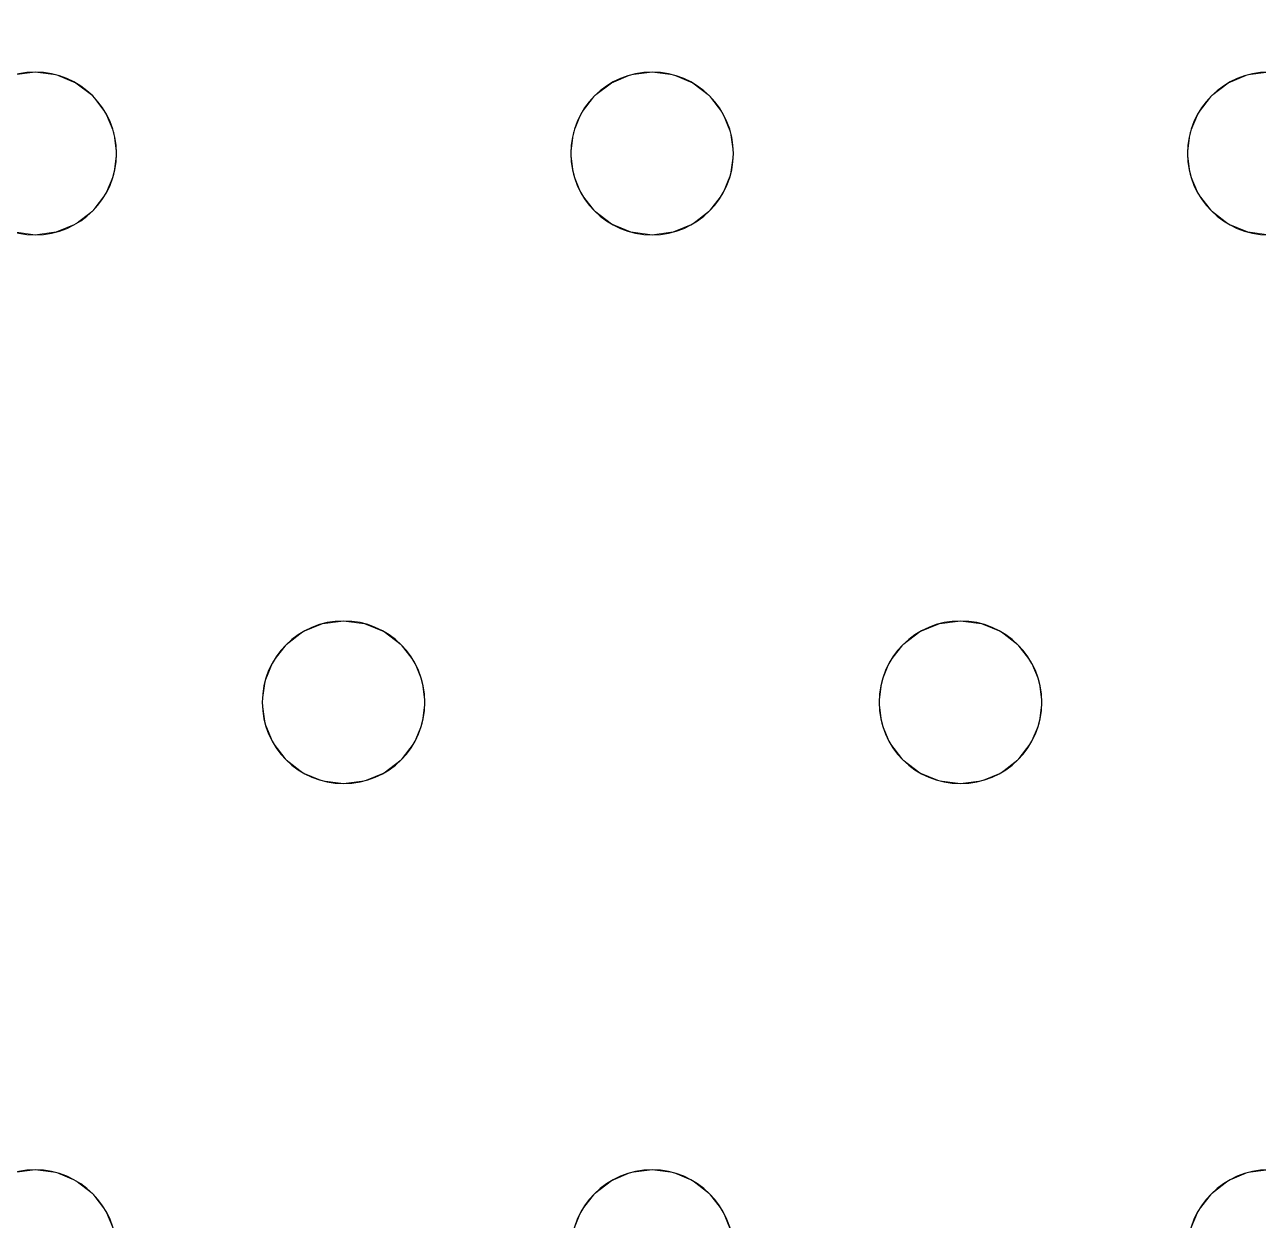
# Model space of a CAD drawing. Header units: millimetres. Extents: x -1 to 1601, y -701 to 1.
# Drawn here: x 430.4 to 491, y -150.5 to -91.7 of the extents above; entities that cross this region are included whole.
import ezdxf

# ---------------------------------------------------------------- set-up
doc = ezdxf.new("R2010")
doc.units = ezdxf.units.MM
doc.layers.add('IQ_200_3D', color=1, linetype='Continuous')
doc.layers.add('IQ_204_2D', color=7, linetype='Continuous')

msp = doc.modelspace()

# ---------------------------------------------------------------- linework, layer by layer
at = {"layer": 'IQ_200_3D', "lineweight": 18}
for points, invisible_edges in [([(122.762, -68.034, 850), (1477.238, -68.034, 850), (1477.238, -397.966, 850), (122.762, -397.966, 850)], 10), ([(122.762, -68.034, 860), (122.762, -397.966, 860), (1477.238, -397.966, 860), (1477.238, -68.034, 860)], 5), ([(430.882, -94, 888), (401.584, -94.136, 888), (400.549, -94, 888), (124.649, -73, 888)], 13), ([(430.882, -94, 888), (124.649, -73, 888), (754.549, -73, 888)], 13), ([(430.882, -94, 890), (461.216, -94, 890), (754.549, -73, 890), (124.649, -73, 890)], 11), ([(400.549, -94, 890), (401.584, -94.136, 890), (430.882, -94, 890), (124.649, -73, 890)], 14), ([(461.216, -94, 888), (430.882, -94, 888), (754.549, -73, 888), (491.549, -94, 888)], 15), ([(461.216, -94, 890), (462.251, -94.136, 890), (491.549, -94, 890), (754.549, -73, 890)], 14), ([(430.882, -94, 888), (429.847, -94.136, 888), (401.584, -94.136, 888)], 14), ([(429.847, -94.136, 890), (430.882, -94, 890), (401.584, -94.136, 890), (402.549, -94.536, 890)], 10), ([(429.847, -94.136, 888), (430.882, -94, 888), (430.882, -94, 890), (429.847, -94.136, 890)], 10), ([(430.882, -94, 888), (431.918, -94.136, 888), (431.918, -94.136, 890), (430.882, -94, 890)], 10), ([(431.918, -94.136, 888), (430.882, -94, 888), (461.216, -94, 888), (460.18, -94.136, 888)], 10), ([(431.918, -94.136, 890), (460.18, -94.136, 890), (461.216, -94, 890), (430.882, -94, 890)], 5), ([(460.18, -94.136, 888), (461.216, -94, 888), (461.216, -94, 890), (460.18, -94.136, 890)], 10), ([(461.216, -94, 888), (462.251, -94.136, 888), (462.251, -94.136, 890), (461.216, -94, 890)], 10), ([(462.251, -94.136, 888), (461.216, -94, 888), (491.549, -94, 888), (490.514, -94.136, 888)], 10), ([(490.514, -94.136, 890), (491.549, -94, 890), (462.251, -94.136, 890), (463.216, -94.536, 890)], 10), ([(490.514, -94.136, 888), (491.549, -94, 888), (491.549, -94, 890), (490.514, -94.136, 890)], 10), ([(432.882, -94.536, 890), (431.918, -94.136, 890), (431.918, -94.136, 888), (432.882, -94.536, 888)], 10), ([(432.882, -94.536, 888), (431.918, -94.136, 888), (460.18, -94.136, 888), (459.216, -94.536, 888)], 10), ([(432.882, -94.536, 890), (459.216, -94.536, 890), (460.18, -94.136, 890), (431.918, -94.136, 890)], 5), ([(433.711, -95.172, 890), (432.882, -94.536, 890), (432.882, -94.536, 888), (433.711, -95.172, 888)], 10), ([(433.711, -95.172, 888), (432.882, -94.536, 888), (459.216, -94.536, 888), (458.387, -95.172, 888)], 10), ([(459.216, -94.536, 890), (432.882, -94.536, 890), (433.711, -95.172, 890)], 13), ([(458.387, -95.172, 890), (459.216, -94.536, 890), (433.711, -95.172, 890), (434.347, -96, 890)], 10), ([(459.216, -94.536, 890), (458.387, -95.172, 890), (458.387, -95.172, 888), (459.216, -94.536, 888)], 10), ([(460.18, -94.136, 890), (459.216, -94.536, 890), (459.216, -94.536, 888), (460.18, -94.136, 888)], 10), ([(463.216, -94.536, 890), (462.251, -94.136, 890), (462.251, -94.136, 888), (463.216, -94.536, 888)], 10), ([(463.216, -94.536, 888), (462.251, -94.136, 888), (490.514, -94.136, 888), (489.549, -94.536, 888)], 10), ([(489.549, -94.536, 890), (490.514, -94.136, 890), (463.216, -94.536, 890), (464.044, -95.172, 890)], 10), ([(464.044, -95.172, 890), (463.216, -94.536, 890), (463.216, -94.536, 888), (464.044, -95.172, 888)], 10), ([(464.044, -95.172, 888), (463.216, -94.536, 888), (489.549, -94.536, 888), (488.721, -95.172, 888)], 10), ([(488.721, -95.172, 890), (489.549, -94.536, 890), (464.044, -95.172, 890), (464.68, -96, 890)], 10), ([(489.549, -94.536, 890), (488.721, -95.172, 890), (488.721, -95.172, 888), (489.549, -94.536, 888)], 10), ([(490.514, -94.136, 890), (489.549, -94.536, 890), (489.549, -94.536, 888), (490.514, -94.136, 888)], 10), ([(434.347, -96, 890), (433.711, -95.172, 890), (433.711, -95.172, 888), (434.347, -96, 888)], 10), ([(434.347, -96, 888), (433.711, -95.172, 888), (458.387, -95.172, 888), (457.752, -96, 888)], 10), ([(457.752, -96, 890), (458.387, -95.172, 890), (434.347, -96, 890), (434.746, -96.965, 890)], 10), ([(458.387, -95.172, 890), (457.752, -96, 890), (457.752, -96, 888), (458.387, -95.172, 888)], 10), ([(464.68, -96, 890), (464.044, -95.172, 890), (464.044, -95.172, 888), (464.68, -96, 888)], 10), ([(464.68, -96, 888), (464.044, -95.172, 888), (488.721, -95.172, 888), (488.085, -96, 888)], 10), ([(488.085, -96, 890), (488.721, -95.172, 890), (464.68, -96, 890), (465.079, -96.965, 890)], 10), ([(488.721, -95.172, 890), (488.085, -96, 890), (488.085, -96, 888), (488.721, -95.172, 888)], 10), ([(434.746, -96.965, 890), (434.347, -96, 890), (434.347, -96, 888), (434.746, -96.965, 888)], 10), ([(434.746, -96.965, 888), (434.347, -96, 888), (457.752, -96, 888), (457.352, -96.965, 888)], 10), ([(457.752, -96, 890), (434.746, -96.965, 890), (457.352, -96.965, 890)], 3), ([(457.752, -96, 890), (457.352, -96.965, 890), (457.352, -96.965, 888), (457.752, -96, 888)], 10), ([(465.079, -96.965, 890), (464.68, -96, 890), (464.68, -96, 888), (465.079, -96.965, 888)], 10), ([(488.085, -96, 888), (465.079, -96.965, 888), (464.68, -96, 888)], 13), ([(487.685, -96.965, 888), (465.216, -98, 888), (465.079, -96.965, 888), (488.085, -96, 888)], 5), ([(487.685, -96.965, 890), (488.085, -96, 890), (465.079, -96.965, 890), (465.216, -98, 890)], 10), ([(488.085, -96, 890), (487.685, -96.965, 890), (487.685, -96.965, 888), (488.085, -96, 888)], 10), ([(434.882, -98, 890), (434.746, -96.965, 890), (434.746, -96.965, 888), (434.882, -98, 888)], 2), ([(434.882, -98, 888), (434.746, -96.965, 888), (457.352, -96.965, 888), (457.216, -98, 888)], 10), ([(434.882, -98, 890), (457.216, -98, 890), (457.352, -96.965, 890), (434.746, -96.965, 890)], 5), ([(457.352, -96.965, 890), (457.216, -98, 890), (457.216, -98, 888), (457.352, -96.965, 888)], 8), ([(465.216, -98, 890), (465.079, -96.965, 890), (465.079, -96.965, 888), (465.216, -98, 888)], 2), ([(465.216, -98, 888), (487.685, -96.965, 888), (487.549, -98, 888), (465.079, -99.035, 888)], 5), ([(465.216, -98, 890), (465.079, -99.035, 890), (487.549, -98, 890), (487.685, -96.965, 890)], 10), ([(487.685, -96.965, 890), (487.549, -98, 890), (487.549, -98, 888), (487.685, -96.965, 888)], 8), ([(457.352, -99.035, 888), (434.347, -100, 888), (434.746, -99.035, 888), (457.216, -98, 888)], 5), ([(434.746, -99.035, 890), (434.882, -98, 890), (434.882, -98, 888), (434.746, -99.035, 888)], 8), ([(434.746, -99.035, 888), (434.882, -98, 888), (457.216, -98, 888)], 14), ([(457.216, -98, 890), (434.882, -98, 890), (434.746, -99.035, 890), (457.352, -99.035, 890)], 5), ([(457.216, -98, 890), (457.352, -99.035, 890), (457.352, -99.035, 888), (457.216, -98, 888)], 2), ([(487.685, -99.035, 888), (464.68, -100, 888), (465.079, -99.035, 888), (487.549, -98, 888)], 5), ([(487.685, -99.035, 890), (487.549, -98, 890), (465.079, -99.035, 890), (464.68, -100, 890)], 10), ([(465.079, -99.035, 890), (465.216, -98, 890), (465.216, -98, 888), (465.079, -99.035, 888)], 8), ([(487.549, -98, 890), (487.685, -99.035, 890), (487.685, -99.035, 888), (487.549, -98, 888)], 2), ([(434.347, -100, 890), (434.746, -99.035, 890), (434.746, -99.035, 888), (434.347, -100, 888)], 10), ([(434.347, -100, 888), (457.352, -99.035, 888), (457.752, -100, 888), (446.049, -121, 888)], 13), ([(434.347, -100, 890), (457.752, -100, 890), (457.352, -99.035, 890), (434.746, -99.035, 890)], 5), ([(457.352, -99.035, 890), (457.752, -100, 890), (457.752, -100, 888), (457.352, -99.035, 888)], 10), ([(464.68, -100, 890), (465.079, -99.035, 890), (465.079, -99.035, 888), (464.68, -100, 888)], 10), ([(488.085, -100, 888), (476.382, -121, 888), (464.68, -100, 888), (487.685, -99.035, 888)], 7), ([(488.085, -100, 890), (487.685, -99.035, 890), (464.68, -100, 890), (476.382, -121, 890)], 14), ([(487.685, -99.035, 890), (488.085, -100, 890), (488.085, -100, 888), (487.685, -99.035, 888)], 10), ([(433.711, -100.828, 890), (434.347, -100, 890), (434.347, -100, 888), (433.711, -100.828, 888)], 10), ([(446.049, -121, 888), (445.014, -121.136, 888), (433.711, -100.828, 888), (434.347, -100, 888)], 10), ([(446.049, -121, 890), (457.752, -100, 890), (434.347, -100, 890), (433.711, -100.828, 890)], 11), ([(458.387, -100.828, 888), (446.049, -121, 888), (457.752, -100, 888)], 3), ([(446.049, -121, 890), (447.084, -121.136, 890), (458.387, -100.828, 890), (457.752, -100, 890)], 10), ([(457.752, -100, 890), (458.387, -100.828, 890), (458.387, -100.828, 888), (457.752, -100, 888)], 10), ([(464.044, -100.828, 890), (464.68, -100, 890), (464.68, -100, 888), (464.044, -100.828, 888)], 10), ([(476.382, -121, 888), (464.044, -100.828, 888), (464.68, -100, 888)], 13), ([(464.044, -100.828, 890), (475.347, -121.136, 890), (476.382, -121, 890), (464.68, -100, 890)], 5), ([(476.382, -121, 888), (488.085, -100, 888), (488.721, -100.828, 888), (477.418, -121.136, 888)], 5), ([(476.382, -121, 890), (488.721, -100.828, 890), (488.085, -100, 890)], 13), ([(488.085, -100, 890), (488.721, -100.828, 890), (488.721, -100.828, 888), (488.085, -100, 888)], 10), ([(432.882, -101.464, 890), (433.711, -100.828, 890), (433.711, -100.828, 888), (432.882, -101.464, 888)], 10), ([(432.882, -101.464, 888), (433.711, -100.828, 888), (445.014, -121.136, 888), (444.049, -121.536, 888)], 10), ([(445.014, -121.136, 890), (446.049, -121, 890), (433.711, -100.828, 890), (432.882, -101.464, 890)], 10), ([(458.387, -100.828, 888), (459.216, -101.464, 888), (447.084, -121.136, 888), (446.049, -121, 888)], 10), ([(447.084, -121.136, 890), (448.049, -121.536, 890), (459.216, -101.464, 890), (458.387, -100.828, 890)], 10), ([(458.387, -100.828, 890), (459.216, -101.464, 890), (459.216, -101.464, 888), (458.387, -100.828, 888)], 10), ([(463.216, -101.464, 890), (464.044, -100.828, 890), (464.044, -100.828, 888), (463.216, -101.464, 888)], 10), ([(475.347, -121.136, 888), (463.216, -101.464, 888), (464.044, -100.828, 888), (476.382, -121, 888)], 5), ([(463.216, -101.464, 890), (474.382, -121.536, 890), (475.347, -121.136, 890), (464.044, -100.828, 890)], 5), ([(477.418, -121.136, 890), (489.549, -101.464, 890), (488.721, -100.828, 890), (476.382, -121, 890)], 5), ([(477.418, -121.136, 888), (488.721, -100.828, 888), (489.549, -101.464, 888)], 13), ([(488.721, -100.828, 890), (489.549, -101.464, 890), (489.549, -101.464, 888), (488.721, -100.828, 888)], 10), ([(418.544, -122.172, 888), (429.847, -101.864, 888), (430.882, -102, 888)], 13), ([(430.882, -102, 890), (429.847, -101.864, 890), (418.544, -122.172, 890), (419.18, -123, 890)], 10), ([(430.882, -102, 888), (429.847, -101.864, 888), (429.847, -101.864, 890), (430.882, -102, 890)], 10), ([(431.918, -101.864, 888), (430.882, -102, 888), (430.882, -102, 890), (431.918, -101.864, 890)], 10), ([(430.882, -102, 888), (431.918, -101.864, 888), (443.221, -122.172, 888), (442.585, -123, 888)], 10), ([(431.918, -101.864, 890), (430.882, -102, 890), (443.221, -122.172, 890), (444.049, -121.536, 890)], 10), ([(431.918, -101.864, 890), (432.882, -101.464, 890), (432.882, -101.464, 888), (431.918, -101.864, 888)], 10), ([(431.918, -101.864, 888), (432.882, -101.464, 888), (444.049, -121.536, 888), (443.221, -122.172, 888)], 10), ([(432.882, -101.464, 890), (431.918, -101.864, 890), (444.049, -121.536, 890), (445.014, -121.136, 890)], 10), ([(459.216, -101.464, 888), (460.18, -101.864, 888), (448.049, -121.536, 888), (447.084, -121.136, 888)], 10), ([(448.049, -121.536, 890), (448.878, -122.172, 890), (460.18, -101.864, 890), (459.216, -101.464, 890)], 10), ([(448.878, -122.172, 888), (448.049, -121.536, 888), (460.18, -101.864, 888), (461.216, -102, 888)], 10), ([(461.216, -102, 890), (460.18, -101.864, 890), (448.878, -122.172, 890), (449.513, -123, 890)], 10), ([(459.216, -101.464, 890), (460.18, -101.864, 890), (460.18, -101.864, 888), (459.216, -101.464, 888)], 10), ([(461.216, -102, 888), (460.18, -101.864, 888), (460.18, -101.864, 890), (461.216, -102, 890)], 10), ([(462.251, -101.864, 888), (461.216, -102, 888), (461.216, -102, 890), (462.251, -101.864, 890)], 10), ([(461.216, -102, 888), (462.251, -101.864, 888), (473.554, -122.172, 888), (472.918, -123, 888)], 10), ([(473.554, -122.172, 890), (462.251, -101.864, 890), (461.216, -102, 890)], 13), ([(462.251, -101.864, 890), (463.216, -101.464, 890), (463.216, -101.464, 888), (462.251, -101.864, 888)], 10), ([(474.382, -121.536, 888), (462.251, -101.864, 888), (463.216, -101.464, 888), (475.347, -121.136, 888)], 5), ([(462.251, -101.864, 890), (473.554, -122.172, 890), (474.382, -121.536, 890), (463.216, -101.464, 890)], 5), ([(462.251, -101.864, 888), (474.382, -121.536, 888), (473.554, -122.172, 888)], 13), ([(478.382, -121.536, 888), (477.418, -121.136, 888), (489.549, -101.464, 888), (490.514, -101.864, 888)], 10), ([(478.382, -121.536, 890), (490.514, -101.864, 890), (489.549, -101.464, 890), (477.418, -121.136, 890)], 5), ([(479.211, -122.172, 888), (478.382, -121.536, 888), (490.514, -101.864, 888), (491.549, -102, 888)], 10), ([(478.382, -121.536, 890), (479.211, -122.172, 890), (490.514, -101.864, 890)], 14), ([(491.549, -102, 890), (490.514, -101.864, 890), (479.211, -122.172, 890), (479.847, -123, 890)], 10), ([(489.549, -101.464, 890), (490.514, -101.864, 890), (490.514, -101.864, 888), (489.549, -101.464, 888)], 10), ([(491.549, -102, 888), (490.514, -101.864, 888), (490.514, -101.864, 890), (491.549, -102, 890)], 10), ([(419.18, -123, 888), (418.544, -122.172, 888), (430.882, -102, 888), (442.585, -123, 888)], 14), ([(430.882, -102, 890), (419.18, -123, 890), (442.585, -123, 890), (443.221, -122.172, 890)], 11), ([(461.216, -102, 888), (472.918, -123, 888), (449.513, -123, 888), (448.878, -122.172, 888)], 11), ([(472.918, -123, 890), (473.554, -122.172, 890), (461.216, -102, 890), (449.513, -123, 890)], 14), ([(479.847, -123, 888), (479.211, -122.172, 888), (491.549, -102, 888), (503.252, -123, 888)], 14), ([(503.252, -123, 890), (503.887, -122.172, 890), (491.549, -102, 890), (479.847, -123, 890)], 14), ([(445.014, -121.136, 890), (444.049, -121.536, 890), (444.049, -121.536, 888), (445.014, -121.136, 888)], 10), ([(445.014, -121.136, 888), (446.049, -121, 888), (446.049, -121, 890), (445.014, -121.136, 890)], 10), ([(446.049, -121, 888), (447.084, -121.136, 888), (447.084, -121.136, 890), (446.049, -121, 890)], 10), ([(448.049, -121.536, 890), (447.084, -121.136, 890), (447.084, -121.136, 888), (448.049, -121.536, 888)], 10), ([(475.347, -121.136, 890), (474.382, -121.536, 890), (474.382, -121.536, 888), (475.347, -121.136, 888)], 10), ([(475.347, -121.136, 888), (476.382, -121, 888), (476.382, -121, 890), (475.347, -121.136, 890)], 10), ([(476.382, -121, 888), (477.418, -121.136, 888), (477.418, -121.136, 890), (476.382, -121, 890)], 10), ([(478.382, -121.536, 890), (477.418, -121.136, 890), (477.418, -121.136, 888), (478.382, -121.536, 888)], 10), ([(444.049, -121.536, 890), (443.221, -122.172, 890), (443.221, -122.172, 888), (444.049, -121.536, 888)], 10), ([(448.878, -122.172, 890), (448.049, -121.536, 890), (448.049, -121.536, 888), (448.878, -122.172, 888)], 10), ([(474.382, -121.536, 890), (473.554, -122.172, 890), (473.554, -122.172, 888), (474.382, -121.536, 888)], 10), ([(479.211, -122.172, 890), (478.382, -121.536, 890), (478.382, -121.536, 888), (479.211, -122.172, 888)], 10), ([(443.221, -122.172, 890), (442.585, -123, 890), (442.585, -123, 888), (443.221, -122.172, 888)], 10), ([(449.513, -123, 890), (448.878, -122.172, 890), (448.878, -122.172, 888), (449.513, -123, 888)], 10), ([(473.554, -122.172, 890), (472.918, -123, 890), (472.918, -123, 888), (473.554, -122.172, 888)], 10), ([(479.847, -123, 890), (479.211, -122.172, 890), (479.211, -122.172, 888), (479.847, -123, 888)], 10), ([(419.18, -123, 888), (442.585, -123, 888), (419.579, -123.965, 888)], 3), ([(419.579, -123.965, 890), (442.185, -123.965, 890), (442.585, -123, 890), (419.18, -123, 890)], 5), ([(442.185, -123.965, 888), (419.716, -125, 888), (419.579, -123.965, 888), (442.585, -123, 888)], 5), ([(442.585, -123, 890), (442.185, -123.965, 890), (442.185, -123.965, 888), (442.585, -123, 888)], 10), ([(449.913, -123.965, 890), (449.513, -123, 890), (449.513, -123, 888), (449.913, -123.965, 888)], 10), ([(449.913, -123.965, 888), (449.513, -123, 888), (472.918, -123, 888), (472.519, -123.965, 888)], 10), ([(472.918, -123, 890), (449.513, -123, 890), (449.913, -123.965, 890)], 13), ([(449.913, -123.965, 890), (450.049, -125, 890), (472.519, -123.965, 890), (472.918, -123, 890)], 10), ([(472.918, -123, 890), (472.519, -123.965, 890), (472.519, -123.965, 888), (472.918, -123, 888)], 10), ([(480.246, -123.965, 890), (479.847, -123, 890), (479.847, -123, 888), (480.246, -123.965, 888)], 10), ([(480.246, -123.965, 888), (479.847, -123, 888), (503.252, -123, 888), (502.852, -123.965, 888)], 10), ([(503.252, -123, 890), (479.847, -123, 890), (480.246, -123.965, 890), (502.852, -123.965, 890)], 5), ([(442.049, -125, 888), (419.579, -126.035, 888), (419.716, -125, 888), (442.185, -123.965, 888)], 5), ([(442.049, -125, 890), (442.185, -123.965, 890), (419.716, -125, 890), (419.579, -126.035, 890)], 10), ([(442.185, -123.965, 890), (419.579, -123.965, 890), (419.716, -125, 890)], 13), ([(442.185, -123.965, 890), (442.049, -125, 890), (442.049, -125, 888), (442.185, -123.965, 888)], 8), ([(450.049, -125, 890), (449.913, -123.965, 890), (449.913, -123.965, 888), (450.049, -125, 888)], 2), ([(450.049, -125, 888), (449.913, -123.965, 888), (472.519, -123.965, 888), (472.382, -125, 888)], 10), ([(450.049, -125, 890), (449.913, -126.035, 890), (472.382, -125, 890), (472.519, -123.965, 890)], 10), ([(472.519, -123.965, 890), (472.382, -125, 890), (472.382, -125, 888), (472.519, -123.965, 888)], 8), ([(480.382, -125, 890), (480.246, -123.965, 890), (480.246, -123.965, 888), (480.382, -125, 888)], 2), ([(480.382, -125, 888), (480.246, -123.965, 888), (502.852, -123.965, 888), (502.716, -125, 888)], 10), ([(480.382, -125, 890), (502.716, -125, 890), (502.852, -123.965, 890), (480.246, -123.965, 890)], 5), ([(442.185, -126.035, 890), (442.049, -125, 890), (419.579, -126.035, 890), (419.18, -127, 890)], 10), ([(419.579, -126.035, 888), (442.049, -125, 888), (442.185, -126.035, 888)], 13), ([(442.049, -125, 890), (442.185, -126.035, 890), (442.185, -126.035, 888), (442.049, -125, 888)], 2), ([(449.913, -126.035, 890), (450.049, -125, 890), (450.049, -125, 888), (449.913, -126.035, 888)], 8), ([(449.913, -126.035, 888), (450.049, -125, 888), (472.382, -125, 888), (472.519, -126.035, 888)], 10), ([(472.382, -125, 890), (449.913, -126.035, 890), (472.519, -126.035, 890)], 3), ([(472.382, -125, 890), (472.519, -126.035, 890), (472.519, -126.035, 888), (472.382, -125, 888)], 2), ([(480.246, -126.035, 890), (480.382, -125, 890), (480.382, -125, 888), (480.246, -126.035, 888)], 8), ([(480.246, -126.035, 888), (480.382, -125, 888), (502.716, -125, 888), (502.852, -126.035, 888)], 10), ([(480.246, -126.035, 890), (502.852, -126.035, 890), (502.716, -125, 890), (480.382, -125, 890)], 5), ([(419.18, -127, 888), (419.579, -126.035, 888), (442.185, -126.035, 888), (442.585, -127, 888)], 10), ([(442.585, -127, 890), (442.185, -126.035, 890), (419.18, -127, 890), (430.882, -148, 890)], 14), ([(442.185, -126.035, 890), (442.585, -127, 890), (442.585, -127, 888), (442.185, -126.035, 888)], 10), ([(449.513, -127, 890), (449.913, -126.035, 890), (449.913, -126.035, 888), (449.513, -127, 888)], 10), ([(449.513, -127, 888), (449.913, -126.035, 888), (472.519, -126.035, 888), (472.918, -127, 888)], 10), ([(449.513, -127, 890), (472.918, -127, 890), (472.519, -126.035, 890), (449.913, -126.035, 890)], 5), ([(472.519, -126.035, 890), (472.918, -127, 890), (472.918, -127, 888), (472.519, -126.035, 888)], 10), ([(479.847, -127, 890), (480.246, -126.035, 890), (480.246, -126.035, 888), (479.847, -127, 888)], 10), ([(479.847, -127, 888), (502.852, -126.035, 888), (503.252, -127, 888), (491.549, -148, 888)], 13), ([(480.246, -126.035, 888), (502.852, -126.035, 888), (479.847, -127, 888)], 3), ([(479.847, -127, 890), (503.252, -127, 890), (502.852, -126.035, 890), (480.246, -126.035, 890)], 5), ([(430.882, -148, 888), (418.544, -127.828, 888), (419.18, -127, 888), (442.585, -127, 888)], 13), ([(418.544, -127.828, 890), (429.847, -148.136, 890), (430.882, -148, 890), (419.18, -127, 890)], 5), ([(430.882, -148, 888), (442.585, -127, 888), (443.221, -127.828, 888), (431.918, -148.136, 888)], 5), ([(443.221, -127.828, 890), (442.585, -127, 890), (430.882, -148, 890)], 14), ([(442.585, -127, 890), (443.221, -127.828, 890), (443.221, -127.828, 888), (442.585, -127, 888)], 10), ([(448.878, -127.828, 890), (449.513, -127, 890), (449.513, -127, 888), (448.878, -127.828, 888)], 10), ([(461.216, -148, 888), (448.878, -127.828, 888), (449.513, -127, 888), (472.918, -127, 888)], 13), ([(448.878, -127.828, 890), (460.18, -148.136, 890), (461.216, -148, 890), (449.513, -127, 890)], 5), ([(461.216, -148, 890), (473.554, -127.828, 890), (472.918, -127, 890), (449.513, -127, 890)], 13), ([(461.216, -148, 888), (472.918, -127, 888), (473.554, -127.828, 888)], 13), ([(472.918, -127, 890), (473.554, -127.828, 890), (473.554, -127.828, 888), (472.918, -127, 888)], 10), ([(479.211, -127.828, 890), (479.847, -127, 890), (479.847, -127, 888), (479.211, -127.828, 888)], 10), ([(479.211, -127.828, 888), (479.847, -127, 888), (491.549, -148, 888), (490.514, -148.136, 888)], 10), ([(491.549, -148, 890), (479.847, -127, 890), (479.211, -127.828, 890), (490.514, -148.136, 890)], 5), ([(491.549, -148, 890), (503.887, -127.828, 890), (503.252, -127, 890), (479.847, -127, 890)], 13), ([(418.544, -127.828, 888), (430.882, -148, 888), (429.847, -148.136, 888)], 13), ([(431.918, -148.136, 890), (444.049, -128.464, 890), (443.221, -127.828, 890), (430.882, -148, 890)], 5), ([(431.918, -148.136, 888), (443.221, -127.828, 888), (444.049, -128.464, 888), (432.882, -148.536, 888)], 5), ([(443.221, -127.828, 890), (444.049, -128.464, 890), (444.049, -128.464, 888), (443.221, -127.828, 888)], 10), ([(448.049, -128.464, 890), (448.878, -127.828, 890), (448.878, -127.828, 888), (448.049, -128.464, 888)], 10), ([(460.18, -148.136, 888), (448.049, -128.464, 888), (448.878, -127.828, 888), (461.216, -148, 888)], 5), ([(448.049, -128.464, 890), (459.216, -148.536, 890), (460.18, -148.136, 890), (448.878, -127.828, 890)], 5), ([(462.251, -148.136, 888), (461.216, -148, 888), (473.554, -127.828, 888), (474.382, -128.464, 888)], 10), ([(462.251, -148.136, 890), (474.382, -128.464, 890), (473.554, -127.828, 890), (461.216, -148, 890)], 5), ([(473.554, -127.828, 890), (474.382, -128.464, 890), (474.382, -128.464, 888), (473.554, -127.828, 888)], 10), ([(478.382, -128.464, 890), (479.211, -127.828, 890), (479.211, -127.828, 888), (478.382, -128.464, 888)], 10), ([(478.382, -128.464, 888), (479.211, -127.828, 888), (490.514, -148.136, 888), (489.549, -148.536, 888)], 10), ([(490.514, -148.136, 890), (479.211, -127.828, 890), (478.382, -128.464, 890), (489.549, -148.536, 890)], 5), ([(432.882, -148.536, 890), (445.014, -128.864, 890), (444.049, -128.464, 890), (431.918, -148.136, 890)], 5), ([(432.882, -148.536, 888), (444.049, -128.464, 888), (445.014, -128.864, 888)], 13), ([(444.049, -128.464, 890), (445.014, -128.864, 890), (445.014, -128.864, 888), (444.049, -128.464, 888)], 10), ([(447.084, -128.864, 890), (448.049, -128.464, 890), (448.049, -128.464, 888), (447.084, -128.864, 888)], 10), ([(459.216, -148.536, 888), (447.084, -128.864, 888), (448.049, -128.464, 888), (460.18, -148.136, 888)], 5), ([(459.216, -148.536, 890), (448.049, -128.464, 890), (447.084, -128.864, 890)], 13), ([(463.216, -148.536, 888), (462.251, -148.136, 888), (474.382, -128.464, 888), (475.347, -128.864, 888)], 10), ([(463.216, -148.536, 890), (475.347, -128.864, 890), (474.382, -128.464, 890), (462.251, -148.136, 890)], 5), ([(474.382, -128.464, 890), (475.347, -128.864, 890), (475.347, -128.864, 888), (474.382, -128.464, 888)], 10), ([(477.418, -128.864, 890), (478.382, -128.464, 890), (478.382, -128.464, 888), (477.418, -128.864, 888)], 10), ([(477.418, -128.864, 888), (478.382, -128.464, 888), (489.549, -148.536, 888), (488.721, -149.172, 888)], 10), ([(489.549, -148.536, 890), (478.382, -128.464, 890), (477.418, -128.864, 890), (488.721, -149.172, 890)], 5), ([(433.711, -149.172, 888), (432.882, -148.536, 888), (445.014, -128.864, 888), (446.049, -129, 888)], 10), ([(433.711, -149.172, 890), (446.049, -129, 890), (445.014, -128.864, 890), (432.882, -148.536, 890)], 5), ([(434.347, -150, 888), (433.711, -149.172, 888), (446.049, -129, 888), (457.752, -150, 888)], 14), ([(433.711, -149.172, 890), (434.347, -150, 890), (446.049, -129, 890)], 14), ([(434.347, -150, 890), (434.746, -150.965, 890), (457.752, -150, 890), (446.049, -129, 890)], 14), ([(446.049, -129, 888), (445.014, -128.864, 888), (445.014, -128.864, 890), (446.049, -129, 890)], 10), ([(447.084, -128.864, 888), (446.049, -129, 888), (446.049, -129, 890), (447.084, -128.864, 890)], 10), ([(458.387, -149.172, 888), (446.049, -129, 888), (447.084, -128.864, 888), (459.216, -148.536, 888)], 5), ([(447.084, -128.864, 890), (446.049, -129, 890), (458.387, -149.172, 890), (459.216, -148.536, 890)], 10), ([(446.049, -129, 888), (458.387, -149.172, 888), (457.752, -150, 888)], 13), ([(457.752, -150, 890), (458.387, -149.172, 890), (446.049, -129, 890)], 14), ([(464.044, -149.172, 888), (463.216, -148.536, 888), (475.347, -128.864, 888), (476.382, -129, 888)], 10), ([(464.044, -149.172, 890), (476.382, -129, 890), (475.347, -128.864, 890), (463.216, -148.536, 890)], 5), ([(464.68, -150, 888), (464.044, -149.172, 888), (476.382, -129, 888), (488.085, -150, 888)], 14), ([(476.382, -129, 890), (464.044, -149.172, 890), (464.68, -150, 890)], 13), ([(488.085, -150, 890), (488.721, -149.172, 890), (476.382, -129, 890), (464.68, -150, 890)], 14), ([(476.382, -129, 888), (475.347, -128.864, 888), (475.347, -128.864, 890), (476.382, -129, 890)], 10), ([(477.418, -128.864, 888), (476.382, -129, 888), (476.382, -129, 890), (477.418, -128.864, 890)], 10), ([(488.721, -149.172, 888), (488.085, -150, 888), (476.382, -129, 888), (477.418, -128.864, 888)], 10), ([(477.418, -128.864, 890), (476.382, -129, 890), (488.721, -149.172, 890)], 14), ([(429.847, -148.136, 888), (430.882, -148, 888), (430.882, -148, 890), (429.847, -148.136, 890)], 10), ([(430.882, -148, 888), (431.918, -148.136, 888), (431.918, -148.136, 890), (430.882, -148, 890)], 10), ([(460.18, -148.136, 888), (461.216, -148, 888), (461.216, -148, 890), (460.18, -148.136, 890)], 10), ([(461.216, -148, 888), (462.251, -148.136, 888), (462.251, -148.136, 890), (461.216, -148, 890)], 10), ([(490.514, -148.136, 888), (491.549, -148, 888), (491.549, -148, 890), (490.514, -148.136, 890)], 10), ([(432.882, -148.536, 890), (431.918, -148.136, 890), (431.918, -148.136, 888), (432.882, -148.536, 888)], 10), ([(433.711, -149.172, 890), (432.882, -148.536, 890), (432.882, -148.536, 888), (433.711, -149.172, 888)], 10), ([(459.216, -148.536, 890), (458.387, -149.172, 890), (458.387, -149.172, 888), (459.216, -148.536, 888)], 10), ([(460.18, -148.136, 890), (459.216, -148.536, 890), (459.216, -148.536, 888), (460.18, -148.136, 888)], 10), ([(463.216, -148.536, 890), (462.251, -148.136, 890), (462.251, -148.136, 888), (463.216, -148.536, 888)], 10), ([(464.044, -149.172, 890), (463.216, -148.536, 890), (463.216, -148.536, 888), (464.044, -149.172, 888)], 10), ([(489.549, -148.536, 890), (488.721, -149.172, 890), (488.721, -149.172, 888), (489.549, -148.536, 888)], 10), ([(490.514, -148.136, 890), (489.549, -148.536, 890), (489.549, -148.536, 888), (490.514, -148.136, 888)], 10), ([(434.347, -150, 890), (433.711, -149.172, 890), (433.711, -149.172, 888), (434.347, -150, 888)], 10), ([(458.387, -149.172, 890), (457.752, -150, 890), (457.752, -150, 888), (458.387, -149.172, 888)], 10), ([(464.68, -150, 890), (464.044, -149.172, 890), (464.044, -149.172, 888), (464.68, -150, 888)], 10), ([(488.721, -149.172, 890), (488.085, -150, 890), (488.085, -150, 888), (488.721, -149.172, 888)], 10), ([(434.746, -150.965, 890), (434.347, -150, 890), (434.347, -150, 888), (434.746, -150.965, 888)], 10), ([(434.746, -150.965, 888), (434.347, -150, 888), (457.752, -150, 888), (457.352, -150.965, 888)], 10), ([(434.746, -150.965, 890), (434.882, -152, 890), (457.352, -150.965, 890), (457.752, -150, 890)], 10), ([(457.752, -150, 890), (457.352, -150.965, 890), (457.352, -150.965, 888), (457.752, -150, 888)], 10), ([(465.079, -150.965, 890), (464.68, -150, 890), (464.68, -150, 888), (465.079, -150.965, 888)], 10), ([(465.079, -150.965, 888), (464.68, -150, 888), (488.085, -150, 888), (487.685, -150.965, 888)], 10), ([(465.079, -150.965, 890), (487.685, -150.965, 890), (488.085, -150, 890), (464.68, -150, 890)], 5), ([(488.085, -150, 890), (487.685, -150.965, 890), (487.685, -150.965, 888), (488.085, -150, 888)], 10)]:
    msp.add_3dface(points, dxfattribs=dict(at, invisible_edges=invisible_edges))
at = {"layer": 'IQ_204_2D'}
for centre, start, end in [((430.882, -98), 0, 180), ((461.216, -98), 0, 180), ((491.549, -98), 0, 180), ((430.882, -98), 180, 0), ((461.216, -98), 180, 360), ((491.549, -98), 180, 0), ((446.049, -125), 0, 180), ((476.382, -125), 0, 180), ((446.049, -125), 180, 0), ((476.382, -125), 180, 360), ((430.882, -152), 0, 180), ((461.216, -152), 0, 180), ((491.549, -152), 0, 180)]:
    msp.add_arc(centre, 4, start, end, dxfattribs=at)

# ---------------------------------------------------------------- meshes
at = {"layer": 'IQ_200_3D', "lineweight": 18}
mesh = msp.add_polyface(dxfattribs=at)
corners = [(1600, 0, 850), (1600, -700, 850), (0, -700, 850), (0, 0, 850), (1210.5, -594, 850), (1211.556, -602.023, 850), (1214.653, -609.5, 850), (1219.58, -615.92, 850), (1226, -620.847, 850), (1233.477, -623.944, 850), (1241.5, -625, 850), (1459.5, -625, 850), (1467.523, -623.944, 850), (1475, -620.847, 850), (1481.42, -615.92, 850), (1486.347, -609.5, 850), (1489.444, -602.023, 850), (1490.5, -594, 850), (1490.5, -476, 850), (1489.444, -467.977, 850), (1486.347, -460.5, 850), (1481.42, -454.08, 850), (1475, -449.153, 850), (1467.523, -446.056, 850), (1459.5, -445, 850), (1241.5, -445, 850), (1233.477, -446.056, 850), (1226, -449.153, 850), (1219.58, -454.08, 850), (1214.653, -460.5, 850), (1211.556, -467.977, 850), (1210.5, -476, 850), (1477.5, -68.034, 850), (122.5, -68.034, 850), (110.412, -69.625, 850), (99.148, -74.291, 850), (89.475, -81.713, 850), (82.053, -91.386, 850), (77.388, -102.65, 850), (75.796, -114.738, 850), (75.796, -351.262, 850), (77.388, -363.35, 850), (82.053, -374.614, 850), (89.475, -384.287, 850), (99.148, -391.709, 850), (110.412, -396.375, 850), (122.5, -397.966, 850), (1477.5, -397.966, 850), (1489.588, -396.375, 850), (1500.852, -391.709, 850), (1510.525, -384.287, 850), (1517.947, -374.614, 850), (1522.612, -363.35, 850), (1524.204, -351.262, 850), (1524.204, -114.738, 850), (1522.612, -102.65, 850), (1517.947, -91.386, 850), (1510.525, -81.713, 850), (1500.852, -74.291, 850), (1489.588, -69.625, 850)]
mesh.append_faces([[corners[k] for k in face] for face in [(37, 3, 36), (35, 3, 34), (4, 46, 31), (31, 46, 30), (55, 0, 54), (16, 1, 15), (14, 1, 13), (21, 49, 20), (11, 1, 10)]], dxfattribs={"vtx0": -1, "vtx1": -1})
mesh.append_faces([[corners[k] for k in face] for face in [(3, 37, 38), (3, 38, 39), (3, 39, 40, 2), (2, 40, 41), (46, 4, 5), (2, 6, 7), (46, 29, 30), (46, 28, 29), (26, 46, 47, 25), (46, 26, 27), (0, 59, 32, 3), (20, 49, 50, 19), (47, 24, 25), (0, 55, 56), (1, 52, 53), (19, 50, 51, 18), (1, 16, 17)]], dxfattribs={"vtx0": -1, "vtx2": -1})
mesh.append_faces([[corners[k] for k in face] for face in [(2, 45, 46, 5), (1, 17, 18, 51)]], dxfattribs={"vtx0": -1, "vtx2": -1, "vtx3": -1})
mesh.append_faces([[corners[k] for k in face] for face in [(41, 42, 2), (35, 36, 3), (33, 34, 3, 32), (43, 44, 2), (44, 45, 2), (42, 43, 2), (5, 6, 2), (27, 28, 46), (7, 8, 2), (8, 9, 2), (58, 59, 0), (56, 57, 0), (57, 58, 0), (51, 52, 1), (23, 24, 47), (11, 12, 1), (12, 13, 1), (14, 15, 1)]], dxfattribs={"vtx1": -1, "vtx2": -1})
mesh.append_faces([[corners[k] for k in face] for face in [(1, 2, 9, 10), (47, 48, 22, 23), (48, 49, 21, 22), (53, 54, 0, 1)]], dxfattribs={"vtx1": -1, "vtx3": -1})
mesh = msp.add_polyface(dxfattribs=at)
corners = [(1600, -700, 900), (1600, -23, 900), (0, -23, 900), (0, -700, 900), (90, -35.113, 900), (1510, -35.113, 900), (1529.382, -37.665, 900), (1547.443, -45.146, 900), (1562.953, -57.047, 900), (1574.854, -72.557, 900), (1582.335, -90.618, 900), (1584.887, -110, 900), (1584.887, -610, 900), (1582.335, -629.382, 900), (1574.854, -647.443, 900), (1562.953, -662.953, 900), (1547.443, -674.854, 900), (1529.382, -682.335, 900), (1510, -684.887, 900), (90, -684.887, 900), (70.618, -682.335, 900), (52.557, -674.854, 900), (37.047, -662.953, 900), (25.146, -647.443, 900), (17.665, -629.382, 900), (15.113, -610, 900), (15.113, -110, 900), (17.665, -90.618, 900), (25.146, -72.557, 900), (37.047, -57.047, 900), (52.557, -45.146, 900), (70.618, -37.665, 900)]
mesh.append_faces([[corners[k] for k in face] for face in [(9, 1, 8), (14, 0, 13), (31, 2, 30), (28, 2, 27), (21, 3, 20), (23, 3, 22)]], dxfattribs={"vtx0": -1, "vtx1": -1})
mesh.append_faces([[corners[k] for k in face] for face in [(1, 9, 10), (1, 11, 12, 0), (0, 14, 15), (0, 18, 19), (2, 28, 29), (3, 23, 24)]], dxfattribs={"vtx0": -1, "vtx2": -1})
mesh.append_faces([[corners[k] for k in face] for face in [(10, 11, 1), (5, 6, 1), (7, 8, 1), (6, 7, 1), (12, 13, 0), (15, 16, 0), (17, 18, 0), (16, 17, 0), (31, 4, 2), (29, 30, 2), (26, 27, 2), (21, 22, 3), (24, 25, 3)]], dxfattribs={"vtx1": -1, "vtx2": -1})
mesh.append_faces([[corners[k] for k in face] for face in [(4, 5, 1, 2), (25, 26, 2, 3), (19, 20, 3, 0)]], dxfattribs={"vtx1": -1, "vtx3": -1})
mesh = msp.add_polyface(dxfattribs=at)
corners = [(1510, -48.392, 890), (90, -48.392, 890), (66.424, -53.082, 890), (46.437, -66.437, 890), (33.082, -86.424, 890), (28.392, -110, 890), (28.392, -610, 890), (33.082, -633.576, 890), (46.437, -653.563, 890), (66.424, -666.918, 890), (90, -671.608, 890), (1510, -671.608, 890), (1533.576, -666.918, 890), (1553.563, -653.563, 890), (1566.918, -633.576, 890), (1571.608, -610, 890), (1571.608, -110, 890), (1566.918, -86.424, 890), (1553.563, -66.437, 890), (1533.576, -53.082, 890), (122.5, -418.034, 890), (1477.5, -418.034, 890), (1489.656, -419.634, 890), (1500.983, -424.326, 890), (1510.71, -431.79, 890), (1518.174, -441.517, 890), (1522.866, -452.844, 890), (1524.466, -465, 890), (1524.466, -605, 890), (1522.866, -617.156, 890), (1518.174, -628.483, 890), (1510.71, -638.21, 890), (1500.983, -645.674, 890), (1489.656, -650.366, 890), (1477.5, -651.966, 890), (122.5, -651.966, 890), (110.344, -650.366, 890), (99.017, -645.674, 890), (89.29, -638.21, 890), (81.826, -628.483, 890), (77.134, -617.156, 890), (75.534, -605, 890), (75.534, -465, 890), (77.134, -452.844, 890), (81.826, -441.517, 890), (89.29, -431.79, 890), (99.017, -424.326, 890), (110.344, -419.634, 890), (122.5, -68.034, 890), (1477.5, -68.034, 890), (1489.588, -69.625, 890), (1500.852, -74.291, 890), (1510.525, -81.713, 890), (1517.947, -91.386, 890), (1522.612, -102.65, 890), (1524.204, -114.738, 890), (1524.204, -351.262, 890), (1522.612, -363.35, 890), (1517.947, -374.614, 890), (1510.525, -384.287, 890), (1500.852, -391.709, 890), (1489.588, -396.375, 890), (1477.5, -397.966, 890), (122.5, -397.966, 890), (110.412, -396.375, 890), (99.148, -391.709, 890), (89.475, -384.287, 890), (82.053, -374.614, 890), (77.388, -363.35, 890), (75.796, -351.262, 890), (75.796, -114.738, 890), (77.388, -102.65, 890), (82.053, -91.386, 890), (89.475, -81.713, 890), (99.148, -74.291, 890), (110.412, -69.625, 890)]
mesh.append_faces([[corners[k] for k in face] for face in [(65, 47, 64), (75, 1, 74), (71, 5, 70), (73, 2, 72)]], dxfattribs={"vtx0": -1, "vtx1": -1})
mesh.append_faces([[corners[k] for k in face] for face in [(15, 28, 29, 14), (11, 32, 33), (16, 55, 56, 15), (54, 17, 18, 53), (53, 18, 19, 52), (52, 19, 0, 51), (0, 50, 51), (10, 37, 38, 9), (64, 47, 20, 63), (8, 39, 40, 7), (39, 8, 9, 38), (69, 42, 43), (1, 75, 48, 0), (3, 71, 72, 2)]], dxfattribs={"vtx0": -1, "vtx2": -1})
mesh.append_faces([[corners[k] for k in face] for face in [(6, 41, 42, 69)]], dxfattribs={"vtx0": -1, "vtx2": -1, "vtx3": -1})
mesh.append_faces([[corners[k] for k in face] for face in [(11, 33, 34, 35), (71, 3, 4, 5)]], dxfattribs={"vtx0": -1, "vtx3": -1})
mesh.append_faces([[corners[k] for k in face] for face in [(49, 50, 0, 48), (36, 37, 10)]], dxfattribs={"vtx1": -1, "vtx2": -1})
mesh.append_faces([[corners[k] for k in face] for face in [(27, 28, 15, 56)]], dxfattribs={"vtx1": -1, "vtx2": -1, "vtx3": -1})
mesh.append_faces([[corners[k] for k in face] for face in [(13, 14, 29, 30), (12, 13, 30, 31), (26, 27, 56, 57), (31, 32, 11, 12), (24, 25, 58, 59), (21, 22, 61, 62), (22, 23, 60, 61), (23, 24, 59, 60), (25, 26, 57, 58), (54, 55, 16, 17), (20, 21, 62, 63), (35, 36, 10, 11), (45, 46, 66, 67), (46, 47, 65, 66), (6, 7, 40, 41), (43, 44, 68, 69), (44, 45, 67, 68), (73, 74, 1, 2), (69, 70, 5, 6)]], dxfattribs={"vtx1": -1, "vtx3": -1})

doc.saveas('drawing.dxf')
